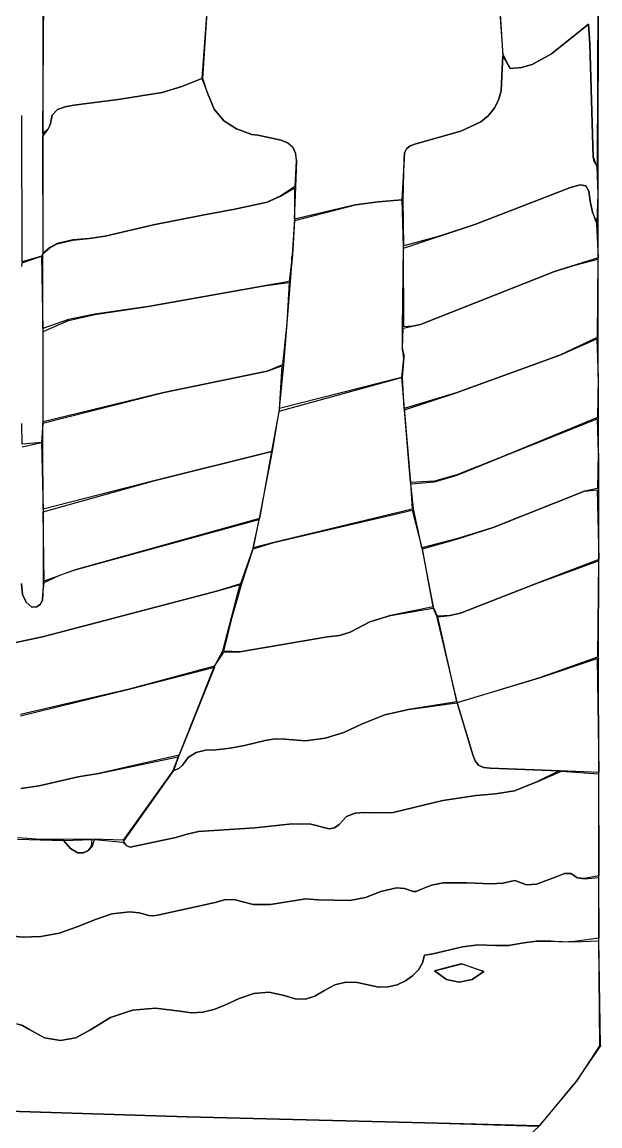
# Model space of a CAD drawing. Extents: x 0 to 265, y 0 to 264.
# Drawn here: x 155.3 to 207, y 73 to 171.7 of the extents above; entities that cross this region are included whole.
import ezdxf

# ---------------------------------------------------------------- set-up
doc = ezdxf.new("R2010")
doc.units = 0

msp = doc.modelspace()

# ---------------------------------------------------------------- linework, layer by layer
at = {"layer": 'Layer 1'}
for p, q in [((206.843864, 179.218615), (206.751396, 158.914955)), ((206.841781, 158.873888), (206.885561, 179.139583)), ((157.173429, 176.071621), (157.168794, 161.65972)), ((157.173703, 161.783671), (157.275409, 175.981091)), ((171.971166, 174.44032), (171.378729, 166.688743)), ((171.481662, 166.692918), (171.971166, 174.44032)), ((198.008901, 173.409715), (198.299403, 168.699519)), ((198.333946, 168.806699), (198.008901, 173.409715)), ((205.981935, 171.535623), (202.663123, 168.908128)), ((202.663123, 168.908128), (205.981935, 171.535623)), ((206.105232, 169.796601), (205.981935, 171.535623)), ((205.981935, 171.535623), (206.105232, 169.796601)), ((206.386529, 159.675316), (206.105232, 169.796601)), ((206.105232, 169.796601), (206.386529, 159.675316)), ((198.963897, 167.581461), (198.333946, 168.806699)), ((202.663123, 168.908128), (200.943062, 167.95206)), ((200.943062, 167.95206), (202.663123, 168.908128)), ((198.299403, 168.699519), (198.262745, 167.54385)), ((198.262745, 167.54385), (198.299403, 168.699519)), ((198.299403, 168.699519), (198.963897, 167.581461)), ((198.299403, 168.699519), (198.299403, 168.699519)), ((200.943062, 167.95206), (199.996117, 167.67731)), ((199.996117, 167.67731), (200.943062, 167.95206)), ((198.262745, 167.54385), (198.167119, 165.575635)), ((198.167119, 165.575635), (198.262745, 167.54385)), ((199.996117, 167.67731), (198.963897, 167.581461)), ((198.963897, 167.581461), (199.996117, 167.67731)), ((169.584935, 165.976578), (167.838898, 165.427727)), ((167.838898, 165.427727), (169.584935, 165.976578)), ((171.378729, 166.688743), (169.584935, 165.976578)), ((169.584935, 165.976578), (171.378729, 166.688743)), ((171.378729, 166.688743), (171.915501, 165.324754)), ((171.915501, 165.324754), (171.481662, 166.692918)), ((171.481662, 166.692918), (171.481662, 166.692918)), ((167.838898, 165.427727), (163.895064, 164.817139)), ((163.895064, 164.817139), (167.838898, 165.427727)), ((172.478097, 163.953321), (171.915501, 165.324754)), ((171.915501, 165.324754), (172.478097, 163.953321)), ((198.167119, 165.575635), (197.918774, 164.741725)), ((197.918774, 164.741725), (198.167119, 165.575635)), ((158.477106, 163.917379), (158.003787, 163.41464)), ((158.003787, 163.41464), (158.477106, 163.917379)), ((159.149898, 164.171464), (158.477106, 163.917379)), ((158.477106, 163.917379), (159.149898, 164.171464)), ((159.93419, 164.301198), (159.149898, 164.171464)), ((159.149898, 164.171464), (159.93419, 164.301198)), ((163.895064, 164.817139), (159.93419, 164.301198)), ((159.93419, 164.301198), (163.895064, 164.817139)), ((173.349577, 162.918915), (172.478097, 163.953321)), ((172.478097, 163.953321), (173.349577, 162.918915)), ((197.533344, 164.004637), (197.008282, 163.361889)), ((197.008282, 163.361889), (197.533344, 164.004637)), ((197.918774, 164.741725), (197.533344, 164.004637)), ((197.533344, 164.004637), (197.918774, 164.741725)), ((155.310867, 150.284032), (155.27802, 163.384072)), ((158.003787, 163.41464), (157.817914, 162.538946)), ((157.817914, 162.538946), (158.003787, 163.41464)), ((174.490032, 162.177295), (173.349577, 162.918915)), ((173.349577, 162.918915), (174.490032, 162.177295)), ((197.008282, 163.361889), (196.341042, 162.811001)), ((196.341042, 162.811001), (197.008282, 163.361889)), ((157.173606, 161.535786), (157.580208, 162.082884)), ((157.58022, 162.11387), (157.173703, 161.783671)), ((157.580208, 162.082884), (157.817914, 162.538946)), ((157.817914, 162.538946), (157.58022, 162.11387)), ((175.859554, 161.684218), (174.490032, 162.177295)), ((174.490032, 162.177295), (175.859554, 161.684218)), ((194.569839, 161.974874), (190.528279, 160.854514)), ((190.528279, 160.854514), (194.569839, 161.974874)), ((196.341042, 162.811001), (194.569839, 161.974874)), ((194.569839, 161.974874), (196.341042, 162.811001)), ((157.168794, 161.65972), (157.167502, 151.012088)), ((157.175173, 151.077297), (157.173606, 161.535786)), ((176.380888, 161.608383), (175.859554, 161.684218)), ((175.859554, 161.684218), (176.380888, 161.608383)), ((178.484638, 161.163285), (176.380888, 161.608383)), ((176.380888, 161.608383), (178.483321, 161.163141)), ((178.483321, 161.163141), (179.119279, 160.899405)), ((179.123725, 160.89989), (178.484638, 161.163285)), ((179.119279, 160.899405), (179.530333, 160.536555)), ((179.54087, 160.537706), (179.123725, 160.89989)), ((179.530333, 160.536555), (179.755431, 160.020813)), ((179.776012, 160.023061), (179.54087, 160.537706)), ((179.755431, 160.020813), (179.833526, 159.298403)), ((179.869088, 159.302286), (179.776012, 160.023061)), ((189.515549, 160.030839), (189.473209, 159.514319)), ((189.473209, 159.514319), (189.515549, 160.030839)), ((189.685847, 160.414102), (189.515549, 160.030839)), ((189.515549, 160.030839), (189.685847, 160.414102)), ((190.013594, 160.682522), (189.685847, 160.414102)), ((189.685847, 160.414102), (190.013594, 160.682522)), ((190.528279, 160.854514), (190.013594, 160.682522)), ((190.013594, 160.682522), (190.528279, 160.854514)), ((179.833526, 159.298403), (179.704502, 157.018464)), ((179.788799, 157.027669), (179.869088, 159.302286)), ((189.473209, 159.514319), (189.292051, 155.838903)), ((189.411762, 155.838757), (189.473209, 159.514319)), ((206.496777, 159.264017), (206.386529, 159.675316)), ((206.386529, 159.675316), (206.727351, 158.793337)), ((206.751396, 158.914955), (206.496777, 159.264017)), ((206.727351, 158.793337), (206.811444, 156.348474)), ((206.833287, 153.840367), (206.841781, 158.873888)), ((179.704502, 157.018464), (178.441068, 156.191283)), ((179.680489, 154.101398), (179.788799, 157.027669)), ((205.238382, 157.195529), (204.381405, 156.957203)), ((204.381405, 156.957203), (205.238382, 157.195529)), ((205.75399, 157.095897), (205.238382, 157.195529)), ((205.238382, 157.195529), (205.75399, 157.095897)), ((206.020806, 156.620384), (205.75399, 157.095897)), ((205.75399, 157.095897), (206.020806, 156.620384)), ((178.441068, 156.191283), (177.221695, 155.623049)), ((177.221695, 155.623049), (178.437252, 156.176412)), ((178.437252, 156.176412), (179.673981, 156.899495)), ((179.673981, 156.899495), (179.680489, 154.101398)), ((204.381405, 156.957203), (195.813302, 153.623448)), ((195.813302, 153.623448), (204.381405, 156.957203)), ((206.131409, 155.731069), (206.020806, 156.620384)), ((206.020806, 156.620384), (206.131409, 155.731069)), ((206.811444, 156.348474), (206.733955, 153.851785)), ((174.344034, 155.005564), (171.446522, 154.462075)), ((171.446522, 154.462075), (174.344034, 155.005564)), ((177.221695, 155.623049), (174.344034, 155.005564)), ((174.344034, 155.005564), (177.221695, 155.623049)), ((185.140323, 155.395091), (179.680489, 154.101398)), ((179.696379, 153.986014), (185.140323, 155.395091)), ((187.161176, 155.666316), (185.140323, 155.395091)), ((185.140323, 155.395091), (187.161176, 155.666316)), ((189.292051, 155.838903), (187.161176, 155.666316)), ((187.161176, 155.666316), (189.292051, 155.838903)), ((189.292051, 155.838903), (189.398423, 151.628821)), ((189.292051, 155.838903), (189.292051, 155.838903)), ((189.442268, 151.729525), (189.411762, 155.838757)), ((206.337733, 154.74737), (206.131409, 155.731069)), ((206.131409, 155.731069), (206.334515, 154.732172)), ((171.446522, 154.462075), (167.067392, 153.606913)), ((167.067392, 153.606913), (171.446522, 154.462075)), ((179.680489, 154.101398), (179.463868, 150.902017)), ((179.680489, 154.101398), (179.680489, 154.101398)), ((206.334515, 154.732172), (206.708214, 153.7302)), ((206.733955, 153.851785), (206.337733, 154.74737)), ((167.067392, 153.606913), (162.730592, 152.597632)), ((162.730592, 152.597632), (167.067392, 153.606913)), ((179.528447, 150.931214), (179.696379, 153.986014)), ((189.412296, 151.505977), (195.813302, 153.623448)), ((195.813302, 153.623448), (192.645892, 152.595017)), ((206.708214, 153.7302), (206.839924, 150.658912)), ((206.839924, 150.658912), (206.833287, 153.840367)), ((158.427572, 151.900349), (159.834447, 152.245097)), ((159.835405, 152.253248), (158.430808, 151.927859)), ((159.834447, 152.245097), (161.298622, 152.369726)), ((161.298742, 152.370745), (159.835405, 152.253248)), ((161.298622, 152.369726), (162.730592, 152.597632)), ((162.730592, 152.597632), (161.298742, 152.370745)), ((192.645892, 152.595017), (189.442268, 151.729525)), ((157.167502, 151.012088), (157.773592, 151.54437)), ((157.778731, 151.588055), (157.175173, 151.077297)), ((157.175173, 151.077297), (157.175173, 151.077297)), ((157.773592, 151.54437), (158.427572, 151.900349)), ((158.430808, 151.927859), (157.778731, 151.588055)), ((189.398423, 151.628821), (189.315531, 144.35819)), ((189.444173, 144.469375), (189.412296, 151.505977)), ((155.277084, 149.887263), (155.302017, 150.215238)), ((155.302017, 150.215238), (157.05488, 150.80015)), ((157.05488, 150.80015), (155.310867, 150.284032)), ((155.310867, 150.284032), (155.310867, 150.284032)), ((157.167502, 151.012088), (157.05488, 150.80015)), ((157.05488, 150.80015), (157.169666, 144.195135)), ((157.148721, 150.816105), (157.167502, 151.012088)), ((157.174543, 144.318787), (157.148721, 150.816105)), ((179.315799, 148.550871), (179.440274, 150.084981)), ((179.463868, 150.902017), (179.385142, 150.019918)), ((179.440274, 150.084981), (179.433363, 150.784058)), ((179.433363, 150.784058), (179.440274, 150.084981)), ((179.440274, 150.084981), (179.528447, 150.931214)), ((179.440274, 150.084981), (179.440274, 150.084981)), ((206.839924, 150.658912), (202.940781, 149.430775)), ((204.860927, 150.027911), (206.814199, 150.538571)), ((206.814199, 150.538571), (206.761021, 143.516875)), ((206.854297, 143.520007), (206.839924, 150.658912)), ((206.839924, 150.658912), (206.839924, 150.658912)), ((179.385142, 150.019918), (179.207763, 148.548635)), ((190.946761, 144.70535), (202.940781, 149.430775)), ((202.940781, 149.430775), (190.946761, 144.70535)), ((202.940781, 149.430775), (204.860927, 150.027911)), ((177.134943, 148.184107), (166.573925, 146.295707)), ((166.573925, 146.295707), (177.134943, 148.184107)), ((179.207763, 148.548635), (177.134943, 148.184107)), ((177.134943, 148.184107), (179.184896, 148.437797)), ((178.706309, 141.092187), (179.315799, 148.550871)), ((179.184896, 148.437797), (178.991021, 144.800858)), ((166.573925, 146.295707), (161.798469, 145.609329)), ((161.798524, 145.578362), (166.573925, 146.295707)), ((159.444012, 145.138627), (157.174543, 144.318787)), ((161.798469, 145.609329), (159.444012, 145.138627)), ((159.444196, 145.034112), (161.798524, 145.578362)), ((157.169666, 144.195135), (157.173541, 135.878131)), ((157.174979, 144.071047), (159.444196, 145.034112)), ((178.991021, 144.800858), (178.601567, 141.086156)), ((189.315531, 144.35819), (189.302919, 142.532835)), ((189.337526, 142.612869), (189.41018, 144.356898)), ((189.41018, 144.356898), (190.946761, 144.70535)), ((190.24484, 144.551355), (189.444173, 144.469375)), ((190.946761, 144.70535), (190.24484, 144.551355)), ((157.179032, 135.993256), (157.174979, 144.071047)), ((206.761021, 143.516875), (203.421274, 141.946163)), ((203.421274, 141.946163), (206.737282, 143.394571)), ((206.737282, 143.394571), (206.835742, 139.933975)), ((206.871867, 136.380191), (206.854297, 143.520007)), ((189.302919, 142.532835), (189.417705, 141.694483)), ((189.302919, 142.532835), (189.483722, 141.860421)), ((189.483722, 141.860421), (189.302919, 142.532835)), ((189.302919, 142.532835), (189.302919, 142.532835)), ((189.476406, 141.744723), (189.337526, 142.612869)), ((189.417705, 141.694483), (189.253035, 139.962009)), ((189.351608, 139.962921), (189.476406, 141.744723)), ((203.421274, 141.946163), (194.127086, 138.582952)), ((194.127086, 138.582952), (203.421274, 141.946163)), ((177.238248, 140.511587), (167.981993, 138.611084)), ((167.981993, 138.611084), (177.238248, 140.511587)), ((178.601567, 141.086156), (177.238248, 140.511587)), ((177.238248, 140.511587), (178.553557, 140.990732)), ((178.553557, 140.990732), (178.306656, 137.061406)), ((178.323839, 137.169127), (178.706309, 141.092187)), ((178.317121, 136.94641), (189.253052, 139.962009)), ((189.253035, 139.962009), (178.323839, 137.169127)), ((189.253052, 139.962009), (189.497739, 137.180278)), ((189.497739, 137.180286), (189.351608, 139.962921)), ((189.351608, 139.962921), (189.351608, 139.962921)), ((206.835742, 139.933975), (206.775054, 136.376363)), ((157.173541, 135.878131), (167.981993, 138.611084)), ((167.981993, 138.611084), (157.179032, 135.993256)), ((194.127086, 138.582952), (189.497739, 137.180286)), ((189.518022, 137.060873), (194.127086, 138.582952)), ((178.306656, 137.061406), (177.614678, 133.335645)), ((177.702899, 133.35722), (178.317121, 136.94641)), ((189.497739, 137.180278), (190.051144, 130.555836)), ((190.051144, 130.555836), (189.518022, 137.060873)), ((189.518022, 137.060873), (189.518022, 137.060873)), ((206.775054, 136.376363), (198.105294, 132.809596)), ((198.105294, 132.809596), (206.752946, 136.253971)), ((206.752946, 136.253971), (206.852004, 133.190018)), ((206.8885, 130.031337), (206.871867, 136.380191)), ((155.30205, 133.991418), (155.272982, 135.849773)), ((157.173541, 135.878131), (157.046386, 134.14321)), ((157.14927, 134.149467), (157.173541, 135.878131)), ((157.173541, 135.878131), (157.173541, 135.878131)), ((157.179032, 135.993256), (157.179032, 135.993256)), ((155.300629, 133.752246), (157.046386, 134.14321)), ((157.046386, 134.14321), (155.30205, 133.991418)), ((157.046386, 134.14321), (157.175334, 128.053343)), ((157.046386, 134.14321), (157.046386, 134.14321)), ((157.181729, 128.176705), (157.14927, 134.149467)), ((177.614678, 133.335645), (167.077947, 130.696751)), ((167.077947, 130.696751), (177.614678, 133.335645)), ((176.554828, 127.340517), (177.702899, 133.35722)), ((177.614678, 133.335645), (176.554828, 127.340517)), ((177.702899, 133.35722), (177.702899, 133.35722)), ((198.105294, 132.809596), (194.210018, 131.235118)), ((194.213603, 131.221032), (198.105294, 132.809596)), ((206.852004, 133.190018), (206.782951, 130.031539)), ((167.077947, 130.696751), (157.181729, 128.176705)), ((157.182391, 127.929175), (167.077947, 130.696751)), ((192.19284, 130.679968), (190.051144, 130.555836)), ((190.051144, 130.555836), (190.19642, 128.185102)), ((190.079825, 130.443149), (192.204939, 130.632429)), ((190.313112, 128.191626), (190.079825, 130.443149)), ((190.079825, 130.443149), (190.079825, 130.443149)), ((194.210018, 131.235118), (192.19284, 130.679968)), ((192.204939, 130.632429), (194.213603, 131.221032)), ((205.624448, 129.772592), (197.455997, 126.537563)), ((197.455997, 126.537563), (205.624448, 129.772592)), ((206.782951, 130.031539), (205.624448, 129.772592)), ((205.624448, 129.772592), (206.761118, 129.909123)), ((206.761118, 129.909123), (206.887483, 123.679343)), ((206.887483, 123.679343), (206.8885, 130.031337)), ((157.175334, 128.053343), (157.182327, 121.591101)), ((157.280221, 121.723651), (157.182391, 127.929175)), ((190.19642, 128.185102), (177.840907, 125.192976)), ((177.840907, 125.192976), (190.202799, 128.073949)), ((190.202799, 128.073949), (191.053085, 124.716439)), ((191.053085, 124.716439), (190.313112, 128.191626)), ((176.554828, 127.340517), (160.048233, 122.750379)), ((160.048233, 122.750379), (176.496304, 127.260386)), ((175.969108, 124.71933), (176.554828, 127.340517)), ((176.496304, 127.260386), (175.969108, 124.719346)), ((176.554828, 127.340517), (176.554828, 127.340517)), ((197.455997, 126.537563), (194.29311, 125.548457)), ((194.300567, 125.537233), (197.455997, 126.537563)), ((194.29311, 125.548457), (191.053085, 124.716439)), ((191.112738, 124.626651), (194.300567, 125.537233)), ((175.969108, 124.719346), (174.855999, 121.512262)), ((174.959433, 121.514264), (175.962778, 124.61756)), ((175.962778, 124.61756), (177.840907, 125.192976)), ((177.840907, 125.192976), (175.969108, 124.71933)), ((191.053085, 124.716439), (192.093039, 119.434937)), ((192.093039, 119.434937), (191.112738, 124.626651)), ((191.112738, 124.626651), (191.112738, 124.626651)), ((206.887483, 123.679343), (201.236817, 121.508338)), ((201.236817, 121.508338), (206.864067, 123.557047)), ((206.864067, 123.557047), (206.783952, 114.947651)), ((206.864067, 123.557047), (206.864067, 123.557047)), ((206.887047, 114.948281), (206.887483, 123.679343)), ((160.048233, 122.750379), (157.280221, 121.723651)), ((158.688814, 122.26124), (160.048233, 122.750379)), ((155.237026, 121.509008), (155.329374, 120.553827)), ((155.329374, 120.553827), (155.239109, 121.524553)), ((157.167098, 120.56786), (157.273923, 121.60817)), ((157.182327, 121.591101), (157.167098, 120.56786)), ((157.273923, 121.60817), (158.688814, 122.26124)), ((174.855999, 121.512262), (172.806967, 120.87359)), ((172.806967, 120.87359), (174.796087, 121.437105)), ((174.796087, 121.437105), (173.243955, 115.484795)), ((174.100055, 118.509588), (174.959433, 121.514264)), ((194.53155, 118.879529), (201.236817, 121.508338)), ((201.236817, 121.508338), (194.53155, 118.879529)), ((155.657779, 119.844064), (155.329374, 120.553827)), ((155.329374, 120.553827), (155.657779, 119.844064)), ((157.167098, 120.56786), (157.130543, 120.060653)), ((157.130543, 120.060653), (157.167098, 120.56786)), ((172.806967, 120.87359), (157.257564, 116.785247)), ((157.257564, 116.785247), (172.806967, 120.87359)), ((156.166175, 119.414541), (155.657779, 119.844064)), ((155.657779, 119.844064), (156.166175, 119.414541)), ((156.953737, 119.666257), (156.633381, 119.434333)), ((156.633381, 119.434333), (156.953737, 119.666257)), ((157.130543, 120.060653), (156.953737, 119.666257)), ((156.953737, 119.666257), (157.130543, 120.060653)), ((156.633381, 119.434333), (156.166175, 119.414541)), ((156.166175, 119.414541), (156.633381, 119.434333)), ((173.365621, 115.479175), (174.100055, 118.509588)), ((186.420515, 118.099586), (188.267694, 118.667769)), ((188.267866, 118.68118), (186.420537, 118.101262)), ((188.267694, 118.667769), (192.091667, 119.327644)), ((192.093039, 119.434937), (188.267866, 118.68118)), ((192.091667, 119.327644), (192.3739, 118.623391)), ((192.483034, 118.62168), (192.093039, 119.434937)), ((192.093039, 119.434937), (192.093039, 119.434937)), ((192.3739, 118.623391), (194.183704, 110.955717)), ((193.573591, 118.676227), (192.483034, 118.62168)), ((192.507435, 118.540677), (193.576642, 118.666101)), ((194.183704, 110.955717), (192.507435, 118.540677)), ((194.53155, 118.879529), (193.573591, 118.676227)), ((193.576642, 118.666101), (194.53155, 118.879529)), ((186.420537, 118.101262), (184.66574, 117.178294)), ((184.66574, 117.178294), (186.420515, 118.099586)), ((157.257564, 116.785247), (152.448763, 115.754017)), ((152.448763, 115.754017), (157.257564, 116.785247)), ((174.785736, 115.406651), (182.642062, 116.760572)), ((182.642062, 116.760572), (174.785736, 115.406651)), ((182.642062, 116.760572), (183.712346, 116.88043)), ((183.712346, 116.88043), (182.642062, 116.760572)), ((183.712346, 116.88043), (184.66574, 117.178294)), ((184.66574, 117.178294), (183.712346, 116.88043)), ((173.243955, 115.484795), (172.524233, 114.120926)), ((172.524249, 114.120926), (173.350635, 115.375338)), ((173.350635, 115.375338), (174.785736, 115.406651)), ((174.785736, 115.406651), (173.365621, 115.479175)), ((206.783952, 114.947651), (201.583759, 113.10358)), ((201.583759, 113.10358), (206.76002, 114.825501)), ((206.76002, 114.825501), (206.887773, 104.62013)), ((206.887789, 104.62013), (206.887047, 114.948281)), ((172.524233, 114.120926), (164.876679, 112.071426)), ((164.876679, 112.071426), (172.512186, 114.033674)), ((169.32595, 106.095296), (172.524249, 114.120926)), ((172.512186, 114.033674), (169.352725, 106.179884)), ((172.512186, 114.033674), (172.512186, 114.033674)), ((172.524233, 114.120926), (172.524233, 114.120926)), ((201.583759, 113.10358), (194.216744, 110.868061)), ((194.23081, 110.87297), (201.583759, 113.10358)), ((155.162717, 109.679892), (164.876679, 112.071426)), ((164.876679, 112.071426), (155.172633, 109.803689)), ((189.874708, 110.256358), (194.176243, 110.849457)), ((194.183704, 110.955717), (189.875641, 110.26964)), ((194.176243, 110.849457), (194.216744, 110.868061)), ((194.216744, 110.868061), (194.183704, 110.955717)), ((194.216744, 110.868061), (195.619984, 106.208661)), ((194.216744, 110.868061), (194.216744, 110.868061)), ((195.619984, 106.208661), (194.23081, 110.87297)), ((194.23081, 110.87297), (194.23081, 110.87297)), ((187.748069, 109.790114), (185.667584, 108.945086)), ((185.667584, 108.945086), (187.747953, 109.788454)), ((187.747953, 109.788454), (189.874708, 110.256358)), ((189.875641, 110.26964), (187.748069, 109.790114)), ((184.098711, 108.212246), (185.667584, 108.945086)), ((185.667584, 108.945086), (184.098711, 108.212246)), ((177.045939, 107.475534), (177.949635, 107.628454)), ((177.949635, 107.628454), (177.045939, 107.475534)), ((177.949635, 107.628454), (178.819577, 107.598449)), ((178.819577, 107.598449), (177.949635, 107.628454)), ((180.669837, 107.459596), (182.431171, 107.690638)), ((182.431171, 107.690638), (180.669837, 107.459596)), ((182.431171, 107.690638), (184.098711, 108.212246)), ((184.098711, 108.212246), (182.431171, 107.690638)), ((171.715208, 106.61333), (172.63109, 106.654418)), ((172.63109, 106.654418), (171.715208, 106.61333)), ((172.63109, 106.654418), (173.922434, 106.79214)), ((173.922434, 106.79214), (172.63109, 106.654418)), ((173.922434, 106.79214), (175.213632, 107.043105)), ((175.213632, 107.043105), (173.922434, 106.79214)), ((175.213632, 107.043105), (177.045939, 107.475534)), ((177.045939, 107.475534), (175.213632, 107.043105)), ((178.819577, 107.598449), (180.669837, 107.459596)), ((180.669837, 107.459596), (178.819577, 107.598449)), ((169.352725, 106.179884), (162.134876, 104.538432)), ((162.134876, 104.538432), (169.27605, 106.015941)), ((169.27605, 106.015941), (168.794717, 104.778841)), ((168.886701, 104.791243), (169.32595, 106.095296)), ((169.612624, 105.237662), (170.182353, 105.990224)), ((170.182353, 105.990224), (169.612624, 105.237662)), ((170.182353, 105.990224), (170.891088, 106.420357)), ((170.891088, 106.420357), (170.182353, 105.990224)), ((170.891088, 106.420357), (171.715208, 106.61333)), ((171.715208, 106.61333), (170.891088, 106.420357)), ((195.831812, 105.664045), (195.619984, 106.208661)), ((195.619984, 106.208661), (195.831812, 105.664045)), ((196.143362, 105.295207), (195.831812, 105.664045)), ((195.831812, 105.664045), (196.143362, 105.295207)), ((168.794717, 104.778841), (164.336048, 98.560656)), ((164.362725, 98.460807), (168.886701, 104.791243)), ((168.794717, 104.778841), (168.794717, 104.778841)), ((168.886701, 104.791243), (169.326093, 104.997187)), ((169.326093, 104.997187), (168.886701, 104.791243)), ((168.886701, 104.791243), (168.886701, 104.791243)), ((169.326093, 104.997187), (169.612624, 105.237662)), ((169.612624, 105.237662), (169.326093, 104.997187)), ((196.585637, 105.085609), (196.143362, 105.295207)), ((196.143362, 105.295207), (196.585637, 105.085609)), ((197.189637, 105.018716), (196.585637, 105.085609)), ((196.585637, 105.085609), (197.189637, 105.018716)), ((203.456188, 104.767956), (197.189637, 105.018716)), ((197.189637, 105.018716), (203.346004, 104.766503)), ((203.346004, 104.766503), (201.421584, 103.814212)), ((201.44998, 103.813235), (203.57317, 104.758687)), ((206.887773, 104.62013), (203.456188, 104.767956)), ((203.57317, 104.758687), (206.862177, 104.49764)), ((156.830717, 103.433689), (160.333713, 104.240276)), ((160.333713, 104.240276), (156.830717, 103.433689)), ((160.333713, 104.240276), (162.134876, 104.538432)), ((162.134876, 104.538432), (160.333713, 104.240276)), ((201.421584, 103.814212), (199.370719, 102.99515)), ((199.370719, 102.99515), (201.44998, 103.813235)), ((206.862177, 104.49764), (206.88829, 95.371271)), ((206.88829, 95.371271), (206.887789, 104.62013)), ((155.186085, 103.180555), (156.830717, 103.433689)), ((156.830717, 103.433689), (155.186085, 103.180555)), ((195.917365, 102.562086), (197.666842, 102.707995)), ((197.666842, 102.707995), (195.917365, 102.562086)), ((197.666842, 102.707995), (199.370719, 102.99515)), ((199.370719, 102.99515), (197.666842, 102.707995)), ((188.501176, 101.061873), (192.942922, 102.117282)), ((192.942922, 102.117282), (188.501176, 101.061873)), ((192.942922, 102.117282), (195.917365, 102.562086)), ((195.917365, 102.562086), (192.942922, 102.117282)), ((184.32169, 100.677765), (185.096079, 100.990864)), ((185.096079, 100.990864), (184.32169, 100.677765)), ((185.096079, 100.990864), (185.945773, 101.05876)), ((185.945773, 101.05876), (185.096079, 100.990864)), ((185.945773, 101.05876), (186.837004, 101.013474)), ((186.837004, 101.013474), (185.945773, 101.05876)), ((186.837004, 101.013474), (188.501176, 101.061873)), ((188.501176, 101.061873), (186.837004, 101.013474)), ((176.16585, 99.691625), (179.477296, 100.046436)), ((179.477296, 100.046436), (176.16585, 99.691625)), ((179.477296, 100.046436), (181.131234, 100.008334)), ((181.131234, 100.008334), (179.477296, 100.046436)), ((181.131234, 100.008334), (182.785399, 99.598172)), ((182.785399, 99.598172), (181.131234, 100.008334)), ((183.244739, 99.673833), (183.656372, 99.98744)), ((183.656372, 99.98744), (183.244739, 99.673833)), ((183.656372, 99.98744), (184.32169, 100.677765)), ((184.32169, 100.677765), (183.656372, 99.98744)), ((156.982999, 98.64816), (154.882454, 98.789081)), ((164.968082, 97.935404), (169.062384, 98.823575)), ((169.062384, 98.823575), (164.968082, 97.935404)), ((169.062384, 98.823575), (170.070071, 99.12064)), ((170.070071, 99.12064), (169.062384, 98.823575)), ((170.070071, 99.12064), (171.081864, 99.348898)), ((171.081864, 99.348898), (170.070071, 99.12064)), ((171.081864, 99.348898), (176.16585, 99.691625)), ((176.16585, 99.691625), (171.081864, 99.348898)), ((182.785399, 99.598172), (183.244739, 99.673833)), ((183.244739, 99.673833), (182.785399, 99.598172)), ((154.886055, 98.669402), (159.018049, 98.536497)), ((159.013672, 98.631372), (156.982999, 98.64816)), ((161.653592, 98.656111), (159.013672, 98.631372)), ((159.018049, 98.536497), (161.541971, 98.641158)), ((159.018049, 98.536497), (159.635414, 97.840475)), ((159.635414, 97.840475), (159.018049, 98.536497)), ((159.018049, 98.536497), (159.018049, 98.536497)), ((159.635414, 97.840475), (160.279485, 97.434224)), ((160.279485, 97.434224), (159.635414, 97.840475)), ((161.493186, 98.038115), (161.218848, 97.645128)), ((161.24768, 97.644436), (161.590493, 98.035778)), ((161.541971, 98.641158), (161.493186, 98.038115)), ((161.590493, 98.035778), (161.772625, 98.635619)), ((164.336048, 98.560656), (161.653592, 98.656111)), ((161.772625, 98.635619), (164.315296, 98.391528)), ((164.315296, 98.391528), (164.663163, 98.065889)), ((164.669092, 98.074549), (164.362725, 98.460807)), ((164.663163, 98.065889), (164.968082, 97.935404)), ((164.968082, 97.935404), (164.669092, 98.074549)), ((160.790451, 97.448422), (160.279485, 97.434224)), ((160.279485, 97.434224), (160.794055, 97.448336)), ((161.218848, 97.645128), (160.790451, 97.448422)), ((160.794055, 97.448336), (161.24768, 97.644436)), ((198.308037, 94.735761), (199.353343, 94.953096)), ((199.353343, 94.953096), (198.308037, 94.735761)), ((199.353343, 94.953096), (199.482098, 94.932377)), ((199.482098, 94.932377), (199.353343, 94.953096)), ((199.482098, 94.932377), (200.428882, 94.592722)), ((200.428882, 94.592722), (199.482098, 94.932377)), ((201.333874, 94.632463), (203.089011, 95.309631)), ((203.089011, 95.309631), (201.333874, 94.632463)), ((203.089011, 95.309631), (203.83975, 95.590447)), ((203.83975, 95.590447), (203.089011, 95.309631)), ((203.83975, 95.590447), (204.39342, 95.604541)), ((204.39342, 95.604541), (203.83975, 95.590447)), ((204.39342, 95.604541), (204.988737, 95.193717)), ((204.989126, 95.195621), (204.39342, 95.604541)), ((204.988737, 95.193717), (205.60797, 95.117376)), ((205.611084, 95.132605), (204.989126, 95.195621)), ((205.60797, 95.117376), (206.863372, 95.249444)), ((206.88829, 95.371271), (205.611084, 95.132605)), ((206.863372, 95.249444), (206.887806, 89.814754)), ((206.863372, 95.249444), (206.863372, 95.249444)), ((206.912013, 89.692894), (206.88829, 95.371271)), ((206.88829, 95.371271), (206.88829, 95.371271)), ((186.033834, 93.45261), (187.395597, 93.977826)), ((187.395597, 93.977826), (186.033834, 93.45261)), ((187.395597, 93.977826), (188.789679, 94.29913)), ((188.789679, 94.29913), (187.395597, 93.977826)), ((188.789679, 94.29913), (189.519004, 94.244867)), ((189.519004, 94.244867), (188.789679, 94.29913)), ((189.519004, 94.244867), (190.280604, 93.97349)), ((190.280604, 93.97349), (189.519004, 94.244867)), ((190.280604, 93.97349), (190.572535, 93.991783)), ((190.572535, 93.991783), (190.280604, 93.97349)), ((190.572535, 93.991783), (190.899396, 94.138967)), ((190.899396, 94.138967), (190.572535, 93.991783)), ((190.899396, 94.138967), (191.92711, 94.546362)), ((191.92711, 94.546362), (190.899396, 94.138967)), ((191.92711, 94.546362), (192.974679, 94.746092)), ((192.974679, 94.746092), (191.92711, 94.546362)), ((192.974679, 94.746092), (195.106264, 94.763242)), ((195.106264, 94.763242), (192.974679, 94.746092)), ((195.106264, 94.763242), (197.247901, 94.671788)), ((197.247901, 94.671788), (195.106264, 94.763242)), ((197.247901, 94.671788), (198.308037, 94.735761)), ((198.308037, 94.735761), (197.247901, 94.671788)), ((200.428882, 94.592722), (201.333874, 94.632463)), ((201.333874, 94.632463), (200.428882, 94.592722)), ((167.567742, 91.895825), (172.569659, 93.013601)), ((172.569659, 93.013601), (167.567742, 91.895825)), ((172.569659, 93.013601), (173.514285, 93.255507)), ((173.514285, 93.255507), (172.569659, 93.013601)), ((173.514285, 93.255507), (174.372179, 93.24818)), ((174.372179, 93.24818), (173.514285, 93.255507)), ((174.372179, 93.24818), (175.966448, 92.827932)), ((175.966448, 92.827932), (174.372179, 93.24818)), ((175.966448, 92.827932), (177.54139, 92.810412)), ((177.54139, 92.810412), (175.966448, 92.827932)), ((177.54139, 92.810412), (180.675743, 93.320139)), ((180.675743, 93.320139), (177.54139, 92.810412)), ((180.675743, 93.320139), (181.834651, 93.226072)), ((181.834651, 93.226072), (180.675743, 93.320139)), ((181.834651, 93.226072), (184.63987, 93.166515)), ((184.63987, 93.166515), (181.834651, 93.226072)), ((184.63987, 93.166515), (186.033834, 93.45261)), ((186.033834, 93.45261), (184.63987, 93.166515)), ((161.773253, 91.461522), (163.334463, 91.980021)), ((163.334463, 91.980021), (161.773253, 91.461522)), ((163.334463, 91.980021), (164.952815, 92.169029)), ((164.952815, 92.169029), (163.334463, 91.980021)), ((164.952815, 92.169029), (165.792333, 92.078277)), ((165.792333, 92.078277), (164.952815, 92.169029)), ((165.792333, 92.078277), (166.656833, 91.831117)), ((166.656833, 91.831117), (165.792333, 92.078277)), ((166.656833, 91.831117), (167.097923, 91.802162)), ((167.097923, 91.802162), (166.656833, 91.831117)), ((167.097923, 91.802162), (167.567742, 91.895825)), ((167.567742, 91.895825), (167.097923, 91.802162)), ((160.240663, 90.810961), (161.773253, 91.461522)), ((161.773253, 91.461522), (160.240663, 90.810961)), ((153.596988, 90.113233), (155.316283, 89.899142)), ((155.316283, 89.899142), (153.596988, 90.113233)), ((155.316283, 89.899142), (156.984083, 89.944754)), ((156.984083, 89.944754), (155.316283, 89.899142)), ((156.984083, 89.944754), (158.619254, 90.249037)), ((158.619254, 90.249037), (156.984083, 89.944754)), ((158.619254, 90.249037), (160.240663, 90.810961)), ((160.240663, 90.810961), (158.619254, 90.249037)), ((191.937703, 88.377989), (194.710126, 89.03393)), ((194.710126, 89.03393), (191.937703, 88.377989)), ((194.710126, 89.03393), (196.139974, 89.215407)), ((196.139974, 89.215407), (194.710126, 89.03393)), ((196.139974, 89.215407), (197.669275, 89.143284)), ((197.669275, 89.143284), (196.139974, 89.215407)), ((197.669275, 89.143284), (198.8074, 89.149409)), ((198.8074, 89.149409), (197.669275, 89.143284)), ((198.8074, 89.149409), (200.022798, 89.354402)), ((200.022798, 89.354402), (198.8074, 89.149409)), ((200.022798, 89.354402), (201.293976, 89.549844)), ((201.293976, 89.549844), (200.022798, 89.354402)), ((201.293976, 89.549844), (202.599442, 89.52732)), ((202.599442, 89.52732), (201.293976, 89.549844)), ((202.599442, 89.52732), (204.717687, 89.487965)), ((203.64805, 89.455683), (202.599442, 89.52732)), ((204.717814, 89.518418), (203.64805, 89.455683)), ((204.717687, 89.487965), (206.886788, 89.571132)), ((206.887806, 89.814754), (204.717814, 89.518418)), ((206.886788, 89.571132), (206.959167, 80.179436)), ((207.041979, 80.20345), (206.912013, 89.692894)), ((191.132654, 87.6156), (191.305104, 88.304576)), ((191.305104, 88.304576), (191.132654, 87.6156)), ((191.305104, 88.304576), (191.937703, 88.377989)), ((191.937703, 88.377989), (191.305104, 88.304576)), ((190.244787, 86.433119), (190.768272, 86.984762)), ((190.768272, 86.984762), (190.244787, 86.433119)), ((190.768272, 86.984762), (191.132654, 87.6156)), ((191.132654, 87.6156), (190.768272, 86.984762)), ((194.580788, 87.525022), (192.196779, 86.874853)), ((192.196779, 86.874853), (194.6849, 87.514574)), ((192.196779, 86.874853), (193.27279, 86.12005)), ((193.27279, 86.12005), (192.196779, 86.874853)), ((196.623151, 86.822207), (194.580788, 87.525022)), ((194.580788, 87.525022), (194.580788, 87.525022)), ((194.6849, 87.514574), (196.623151, 86.822207)), ((194.6849, 87.514574), (194.6849, 87.514574)), ((183.272523, 85.638661), (184.261193, 85.88412)), ((184.261193, 85.88412), (183.272523, 85.638661)), ((184.261193, 85.88412), (185.291331, 85.859065)), ((185.291331, 85.859065), (184.261193, 85.88412)), ((188.851817, 85.651645), (189.595026, 85.981728)), ((189.595026, 85.981728), (188.851817, 85.651645)), ((189.595026, 85.981728), (190.244787, 86.433119)), ((190.244787, 86.433119), (189.595026, 85.981728)), ((193.27279, 86.12005), (194.421708, 85.86719)), ((194.421708, 85.86719), (193.27279, 86.12005)), ((194.421708, 85.86719), (195.564754, 86.104999)), ((195.564754, 86.104999), (194.421708, 85.86719)), ((195.564754, 86.104999), (196.623151, 86.822207)), ((196.623151, 86.822207), (195.564754, 86.104999)), ((176.036383, 84.850689), (177.385246, 84.990502)), ((177.385246, 84.990502), (176.036383, 84.850689)), ((177.385246, 84.990502), (178.753366, 84.679527)), ((178.753366, 84.679527), (177.385246, 84.990502)), ((181.490037, 84.609342), (182.298478, 85.086366)), ((182.298478, 85.086366), (181.490037, 84.609342)), ((182.298478, 85.086366), (183.272523, 85.638661)), ((183.272523, 85.638661), (182.298478, 85.086366)), ((185.291331, 85.859065), (186.389777, 85.599819)), ((186.389777, 85.599819), (185.291331, 85.859065)), ((186.389777, 85.599819), (187.216365, 85.439634)), ((187.216365, 85.439634), (186.389777, 85.599819)), ((187.216365, 85.439634), (188.047987, 85.463928)), ((188.047987, 85.463928), (187.216365, 85.439634)), ((188.047987, 85.463928), (188.851817, 85.651645)), ((188.851817, 85.651645), (188.047987, 85.463928)), ((173.451791, 83.827788), (174.720617, 84.412361)), ((174.720617, 84.412361), (173.451791, 83.827788)), ((174.720617, 84.412361), (176.036383, 84.850689)), ((176.036383, 84.850689), (174.720617, 84.412361)), ((178.753366, 84.679527), (179.741011, 84.383562)), ((179.741011, 84.383562), (178.753366, 84.679527)), ((179.741011, 84.383562), (180.645392, 84.36762)), ((180.645392, 84.36762), (179.741011, 84.383562)), ((180.645392, 84.36762), (181.490037, 84.609342)), ((181.490037, 84.609342), (180.645392, 84.36762)), ((163.218415, 82.711309), (165.183722, 83.371651)), ((165.183722, 83.371651), (163.218415, 82.711309)), ((165.183722, 83.371651), (167.251814, 83.55824)), ((167.251814, 83.55824), (165.183722, 83.371651)), ((167.251814, 83.55824), (169.41296, 83.272089)), ((169.41296, 83.272089), (167.251814, 83.55824)), ((169.41296, 83.272089), (170.462565, 83.124375)), ((170.462565, 83.124375), (169.41296, 83.272089)), ((170.462565, 83.124375), (171.472865, 83.179274)), ((171.472865, 83.179274), (170.462565, 83.124375)), ((171.472865, 83.179274), (172.46292, 83.419505)), ((172.46292, 83.419505), (171.472865, 83.179274)), ((172.46292, 83.419505), (173.451791, 83.827788)), ((173.451791, 83.827788), (172.46292, 83.419505)), ((154.831645, 82.14659), (155.354706, 81.996923)), ((155.354706, 81.996923), (154.831645, 82.14659)), ((155.354706, 81.996923), (155.896699, 81.67017)), ((155.896699, 81.67017), (155.354706, 81.996923)), ((161.365625, 81.5762), (163.218415, 82.711309)), ((163.218415, 82.711309), (161.365625, 81.5762)), ((155.896699, 81.67017), (157.305168, 80.90634)), ((157.305168, 80.90634), (155.896699, 81.67017)), ((160.117612, 80.898577), (161.365625, 81.5762)), ((161.365625, 81.5762), (160.117612, 80.898577)), ((157.305168, 80.90634), (158.738132, 80.662217)), ((158.738132, 80.662217), (157.305168, 80.90634)), ((158.738132, 80.662217), (160.117612, 80.898577)), ((160.117612, 80.898577), (158.738132, 80.662217)), ((204.916966, 77.010771), (207.124758, 80.227479)), ((206.959167, 80.179436), (204.916966, 77.010771)), ((204.916966, 77.010771), (201.568805, 73.038731)), ((201.639715, 73.077747), (204.916966, 77.010771)), ((154.13481, 74.343414), (170.08036, 73.823486)), ((170.08036, 73.823486), (154.13481, 74.343414)), ((170.08036, 73.823486), (192.522664, 73.268465)), ((192.522664, 73.268465), (170.08036, 73.823486)), ((190.754169, 62.740051), (201.639715, 73.077747)), ((192.522664, 73.268465), (201.497896, 72.999732)), ((201.568805, 73.038731), (192.522664, 73.268465))]:
    msp.add_line(p, q, dxfattribs=at)

doc.saveas('drawing.dxf')
